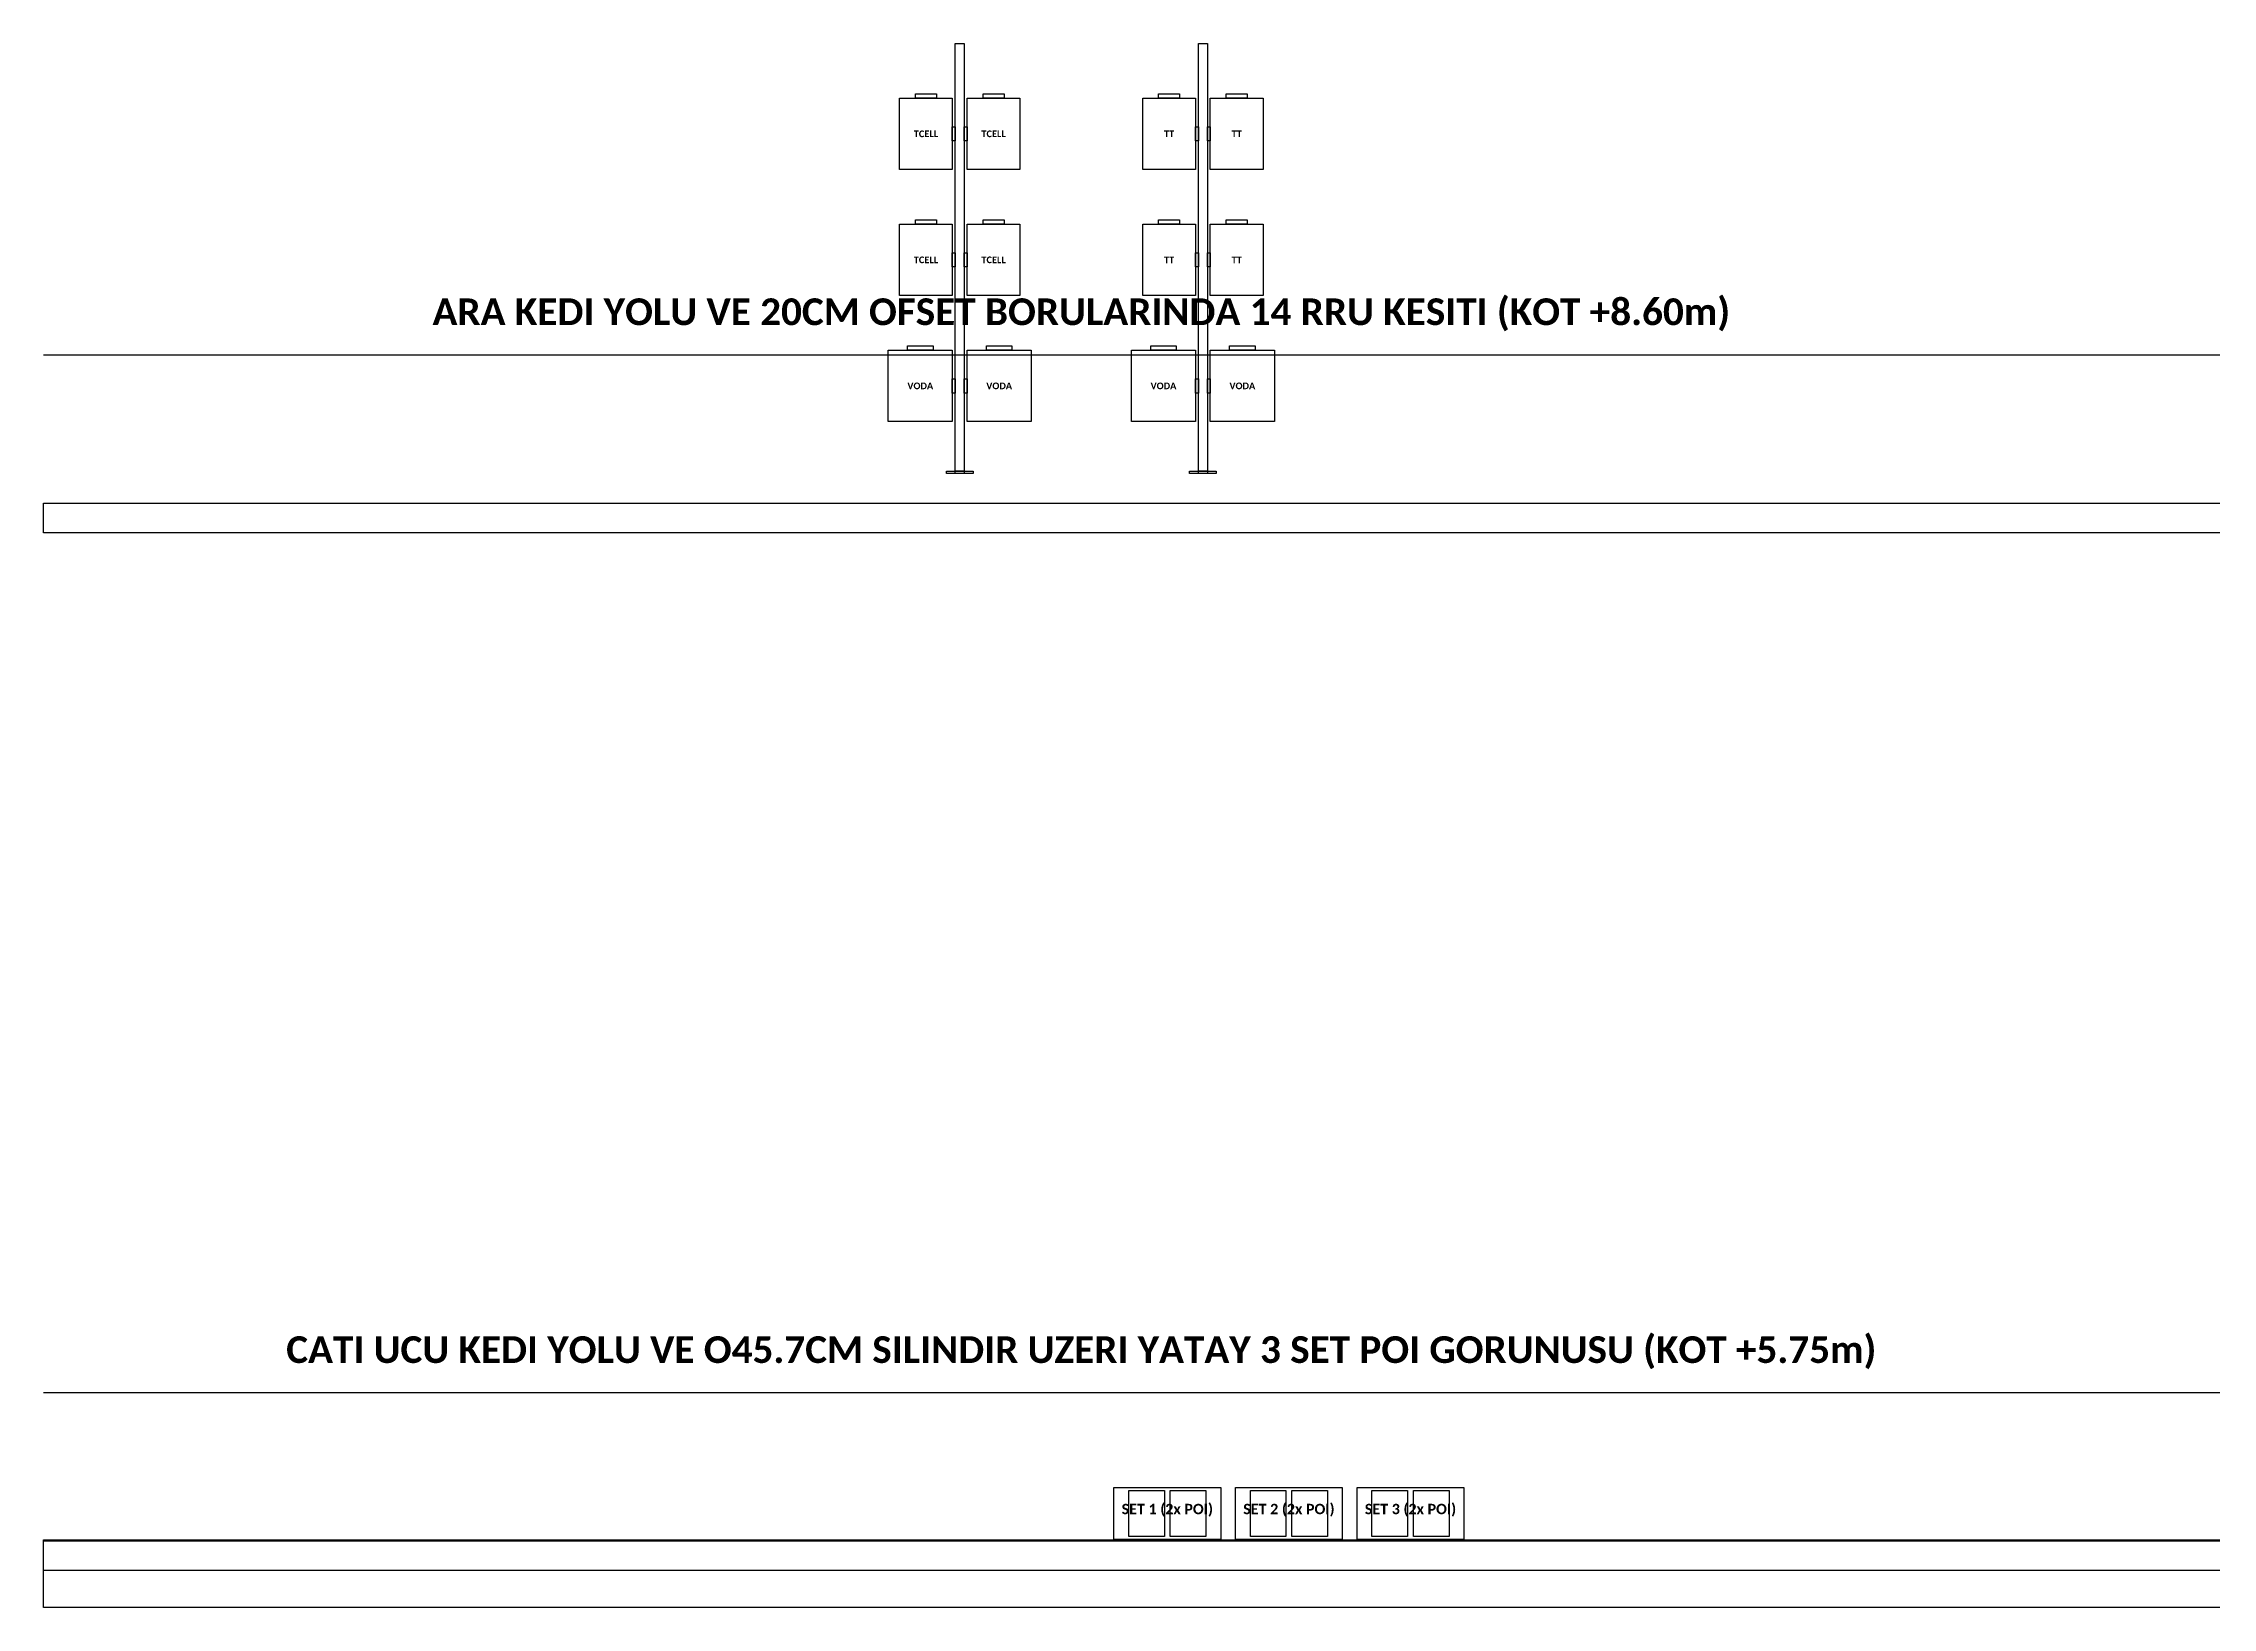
# Model space of a CAD drawing. Header units: metres. Extents: x -17.3 to 15, y -21.4 to 26.3.
# Drawn here: x -10 to 4.63, y -21.45 to -10.9 of the extents above; entities that cross this region are included whole.
import ezdxf
from ezdxf.enums import TextEntityAlignment as Align

# ---------------------------------------------------------------- set-up
doc = ezdxf.new("R2010")
doc.units = ezdxf.units.M
for name, color, linetype in [('EKP_POI_MODULLERI', 40, 'CONTINUOUS'), ('EKP_POI_TASIYICI_SASE', 30, 'CONTINUOUS'), ('EKP_TURK_TELEKOM_RRU', 4, 'CONTINUOUS'), ('EKP_TURKCELL_RRU', 5, 'CONTINUOUS'), ('EKP_VODAFONE_RRU', 1, 'CONTINUOUS'), ('KORKULUK_KAPI', 4, 'CONTINUOUS'), ('METIN_BILGI', 7, 'CONTINUOUS'), ('MONTAJ_BORULARI', 2, 'CONTINUOUS'), ('ZEMIN_PLATFORM', 8, 'CONTINUOUS')]:
    doc.layers.add(name, color=color, linetype=linetype)
doc.styles.get("Standard").update_dxf_attribs({"font": 'calibrib.ttf'})

msp = doc.modelspace()

# ---------------------------------------------------------------- linework, layer by layer
at = {"layer": 'EKP_POI_MODULLERI'}
for points in [[(-2.68, -20.97), (-2.68, -20.66), (-2.44, -20.66), (-2.44, -20.97)], [(-2.4, -20.97), (-2.4, -20.66), (-2.16, -20.66), (-2.16, -20.97)], [(-1.86, -20.97), (-1.86, -20.66), (-1.62, -20.66), (-1.62, -20.97)], [(-1.58, -20.97), (-1.58, -20.66), (-1.34, -20.66), (-1.34, -20.97)], [(-1.04, -20.97), (-1.04, -20.66), (-0.8, -20.66), (-0.8, -20.97)], [(-0.76, -20.97), (-0.76, -20.66), (-0.52, -20.66), (-0.52, -20.97)]]:
    msp.add_lwpolyline(points, close=True, dxfattribs=at)
at = {"layer": 'EKP_POI_TASIYICI_SASE'}
for points in [[(-2.78, -20.99), (-2.78, -20.64), (-2.06, -20.64), (-2.06, -20.99)], [(-1.96, -20.99), (-1.96, -20.64), (-1.24, -20.64), (-1.24, -20.99)], [(-1.14, -20.99), (-1.14, -20.64), (-0.42, -20.64), (-0.42, -20.99)]]:
    msp.add_lwpolyline(points, close=True, dxfattribs=at)
at = {"layer": 'EKP_TURK_TELEKOM_RRU'}
for points in [[(-2.479, -11.27), (-2.479, -11.24), (-2.337, -11.24), (-2.337, -11.27)], [(-2.023, -11.27), (-2.023, -11.24), (-1.881, -11.24), (-1.881, -11.27)], [(-2.586, -11.75), (-2.586, -11.27), (-2.23, -11.27), (-2.23, -11.75)], [(-2.13, -11.75), (-2.13, -11.27), (-1.774, -11.27), (-1.774, -11.75)], [(-2.586, -12.6), (-2.586, -12.12), (-2.23, -12.12), (-2.23, -12.6)], [(-2.479, -12.12), (-2.479, -12.09), (-2.337, -12.09), (-2.337, -12.12)], [(-2.13, -12.6), (-2.13, -12.12), (-1.774, -12.12), (-1.774, -12.6)], [(-2.023, -12.12), (-2.023, -12.09), (-1.881, -12.09), (-1.881, -12.12)]]:
    msp.add_lwpolyline(points, close=True, dxfattribs=at)
at = {"layer": 'EKP_TURKCELL_RRU'}
for points in [[(-4.119, -11.27), (-4.119, -11.24), (-3.977, -11.24), (-3.977, -11.27)], [(-3.663, -11.27), (-3.663, -11.24), (-3.521, -11.24), (-3.521, -11.27)], [(-4.226, -11.75), (-4.226, -11.27), (-3.87, -11.27), (-3.87, -11.75)], [(-3.77, -11.75), (-3.77, -11.27), (-3.414, -11.27), (-3.414, -11.75)], [(-4.226, -12.6), (-4.226, -12.12), (-3.87, -12.12), (-3.87, -12.6)], [(-4.119, -12.12), (-4.119, -12.09), (-3.977, -12.09), (-3.977, -12.12)], [(-3.77, -12.6), (-3.77, -12.12), (-3.414, -12.12), (-3.414, -12.6)], [(-3.663, -12.12), (-3.663, -12.09), (-3.521, -12.09), (-3.521, -12.12)]]:
    msp.add_lwpolyline(points, close=True, dxfattribs=at)
at = {"layer": 'EKP_VODAFONE_RRU'}
for points in [[(-4.302, -13.45), (-4.302, -12.97), (-3.87, -12.97), (-3.87, -13.45)], [(-4.172, -12.97), (-4.172, -12.94), (-4, -12.94), (-4, -12.97)], [(-3.77, -13.45), (-3.77, -12.97), (-3.338, -12.97), (-3.338, -13.45)], [(-3.64, -12.97), (-3.64, -12.94), (-3.468, -12.94), (-3.468, -12.97)], [(-2.662, -13.45), (-2.662, -12.97), (-2.23, -12.97), (-2.23, -13.45)], [(-2.532, -12.97), (-2.532, -12.94), (-2.36, -12.94), (-2.36, -12.97)], [(-2.13, -13.45), (-2.13, -12.97), (-1.698, -12.97), (-1.698, -13.45)], [(-2, -12.97), (-2, -12.94), (-1.828, -12.94), (-1.828, -12.97)]]:
    msp.add_lwpolyline(points, close=True, dxfattribs=at)
at = {"layer": 'KORKULUK_KAPI'}
for p, q in [((-10, -13), (10, -13)), ((-10, -20), (10, -20))]:
    msp.add_line(p, q, dxfattribs=at)
at = {"layer": 'MONTAJ_BORULARI'}
for points in [[(-3.85, -13.8), (-3.85, -10.9), (-3.79, -10.9), (-3.79, -13.8)], [(-3.85, -13.785), (-3.85, -10.9), (-3.79, -10.9), (-3.79, -13.785)], [(-2.21, -13.8), (-2.21, -10.9), (-2.15, -10.9), (-2.15, -13.8)], [(-2.21, -13.785), (-2.21, -10.9), (-2.15, -10.9), (-2.15, -13.785)], [(-3.87, -11.558), (-3.87, -11.462), (-3.85, -11.462), (-3.85, -11.558)], [(-3.79, -11.558), (-3.79, -11.462), (-3.77, -11.462), (-3.77, -11.558)], [(-2.23, -11.558), (-2.23, -11.462), (-2.21, -11.462), (-2.21, -11.558)], [(-2.15, -11.558), (-2.15, -11.462), (-2.13, -11.462), (-2.13, -11.558)], [(-3.87, -12.408), (-3.87, -12.312), (-3.85, -12.312), (-3.85, -12.408)], [(-3.79, -12.408), (-3.79, -12.312), (-3.77, -12.312), (-3.77, -12.408)], [(-2.23, -12.408), (-2.23, -12.312), (-2.21, -12.312), (-2.21, -12.408)], [(-2.15, -12.408), (-2.15, -12.312), (-2.13, -12.312), (-2.13, -12.408)], [(-3.87, -13.258), (-3.87, -13.162), (-3.85, -13.162), (-3.85, -13.258)], [(-3.79, -13.258), (-3.79, -13.162), (-3.77, -13.162), (-3.77, -13.258)], [(-2.23, -13.258), (-2.23, -13.162), (-2.21, -13.162), (-2.21, -13.258)], [(-2.15, -13.258), (-2.15, -13.162), (-2.13, -13.162), (-2.13, -13.258)], [(-3.91, -13.8), (-3.91, -13.785), (-3.73, -13.785), (-3.73, -13.8)], [(-2.27, -13.8), (-2.27, -13.785), (-2.09, -13.785), (-2.09, -13.8)], [(-10, -21.45), (-10, -20.993), (10, -20.993), (10, -21.45)]]:
    msp.add_lwpolyline(points, close=True, dxfattribs=at)
at = {"layer": 'ZEMIN_PLATFORM'}
for points in [[(-10, -14.2), (-10, -14), (10, -14), (10, -14.2)], [(-10, -21.2), (-10, -21), (10, -21), (10, -21.2)]]:
    msp.add_lwpolyline(points, close=True, dxfattribs=at)

# ---------------------------------------------------------------- texts
at = {"layer": 'EKP_TURK_TELEKOM_RRU'}
for p in [(-2.408, -11.51), (-1.952, -11.51), (-2.408, -12.36), (-1.952, -12.36)]:
    msp.add_text('TT', height=0.045, dxfattribs=at).set_placement(p, align=Align.MIDDLE_CENTER)
at = {"layer": 'EKP_TURKCELL_RRU'}
for p in [(-4.048, -11.51), (-3.592, -11.51), (-4.048, -12.36), (-3.592, -12.36)]:
    msp.add_text('TCELL', height=0.045, dxfattribs=at).set_placement(p, align=Align.MIDDLE_CENTER)
at = {"layer": 'EKP_VODAFONE_RRU'}
for p in [(-4.086, -13.21), (-3.554, -13.21), (-2.446, -13.21), (-1.914, -13.21)]:
    msp.add_text('VODA', height=0.045, dxfattribs=at).set_placement(p, align=Align.MIDDLE_CENTER)
at = {"layer": 'METIN_BILGI'}
for s, height, p in [('ARA KEDI YOLU VE 20CM OFSET BORULARINDA 14 RRU KESITI (KOT +8.60m)', 0.18, (-3, -12.8)), ('CATI UCU KEDI YOLU VE O45.7CM SILINDIR UZERI YATAY 3 SET POI GORUNUSU (KOT +5.75m)', 0.18, (-3, -19.8)), ('SET 1 (2x POI)', 0.07, (-2.42, -20.82)), ('SET 2 (2x POI)', 0.07, (-1.6, -20.82)), ('SET 3 (2x POI)', 0.07, (-0.78, -20.82))]:
    msp.add_text(s, height=height, dxfattribs=at).set_placement(p, align=Align.CENTER)

doc.saveas('drawing.dxf')
